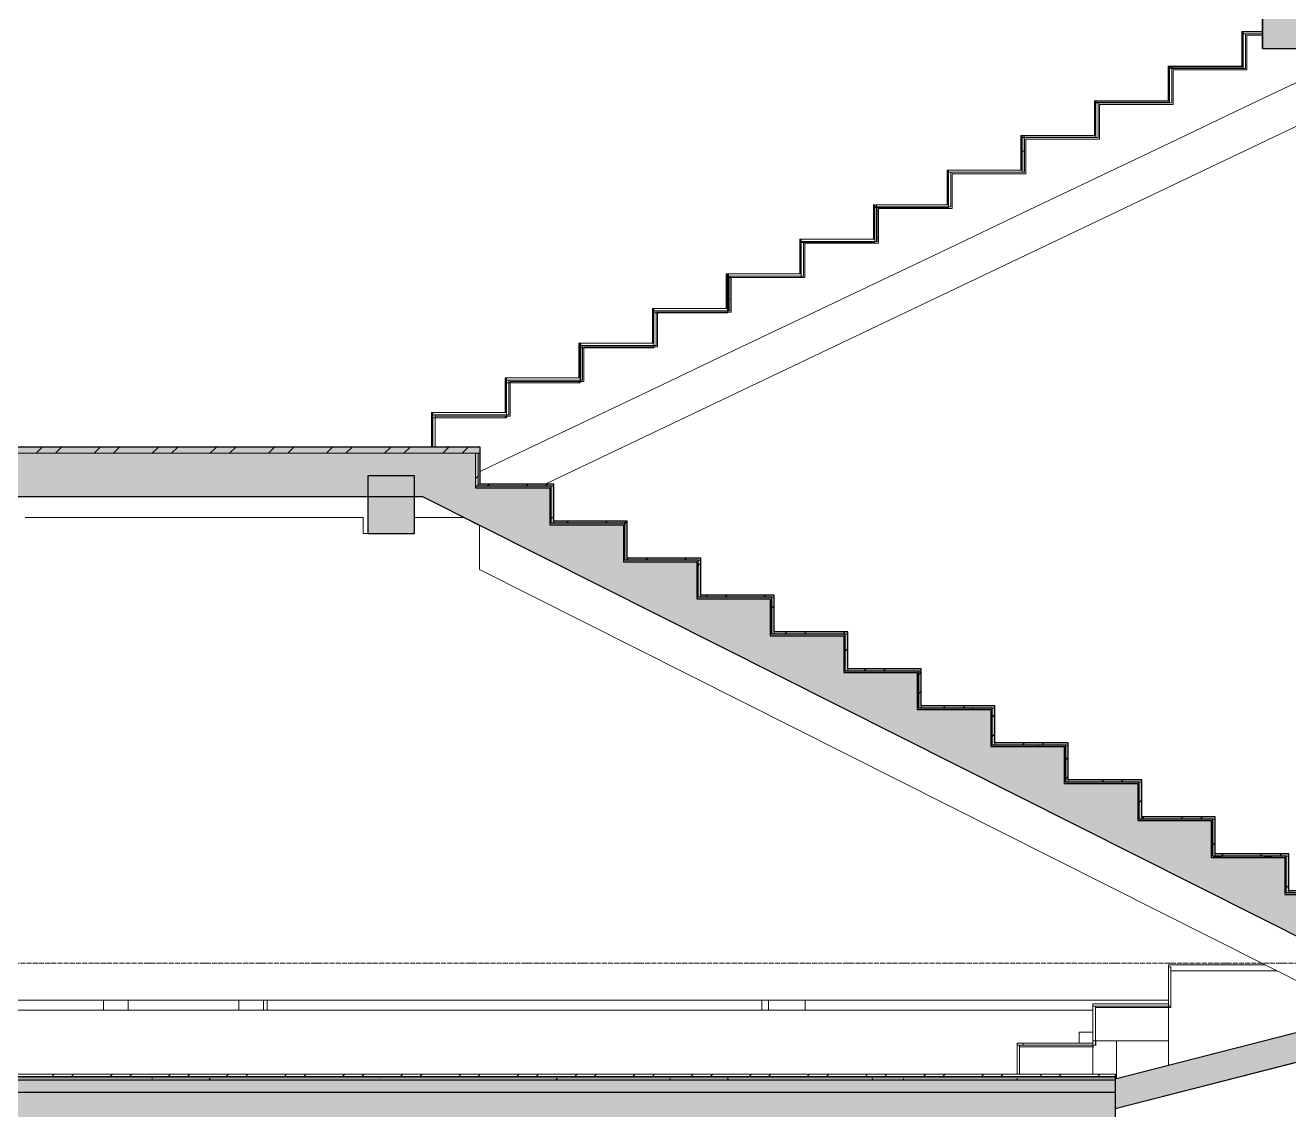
# Model space of a CAD drawing. Header units: millimetres. Extents: x -46915 to 9656, y -6969 to 19630.
# Drawn here: x -20214 to -15087, y -595 to 3806 of the extents above; entities that cross this region are included whole.
import ezdxf

# ---------------------------------------------------------------- set-up
doc = ezdxf.new("R2010")
doc.units = ezdxf.units.MM
doc.linetypes.add('ADSK_Линия сетки', pattern=[25, 20, -2.5, 0, -2.5])
for name, color, linetype, lineweight in [('Каркас', 7, 'Continuous', 9), ('Лестницы', 7, 'Continuous', 9), ('Перекрытие', 7, 'Continuous', 9), ('Перекрытие штриховка', 7, 'Continuous', 9), ('Стены внутренние', 7, 'Continuous', 9), ('Уровни', 7, 'Continuous', 9)]:
    doc.layers.add(name, color=color, linetype=linetype, lineweight=lineweight)
pattern_1 = [(0, (-19354.99, -180), (406.4, 101.6), [33.528, -271.272, 33.528, -271.272, -1625.6]), (0, (-19354.99, -180), (406.4, 101.6), [-609.6, 33.528, -576.072, 33.528, -271.272, -711.2]), (0, (-19354.99, -180), (406.4, 101.6), [-1524, 33.528, -169.672, 33.528, -474.472]), (120, (-19202.59, -129.2), (-291.1882, 301.1527), [33.528, -271.272, 33.528, -271.272, -1625.6]), (120, (-19202.59, -129.2), (-291.1882, 301.1527), [-609.6, 33.528, -576.072, 33.528, -271.272, -711.2]), (120, (-19202.59, -129.2), (-291.1882, 301.1527), [-1524, 33.528, -169.672, 33.528, -474.472]), (240, (-19151.79, 74), (-115.2118, -402.7527), [33.528, -271.272, 33.528, -271.272, -1625.6]), (240, (-19151.79, 74), (-115.2118, -402.7527), [-609.6, 33.528, -576.072, 33.528, -271.272, -711.2]), (240, (-19151.79, 74), (-115.2118, -402.7527), [-1524, 33.528, -169.672, 33.528, -474.472])]
pattern_2 = [(45, (-19354.99, -180), (-117.8655, 117.8655), []), (45, (-19276.41, -180), (-117.8655, 117.8655), [])]
pattern_3 = [(0, (-18560.8, 2094), (0, 600), []), (90, (-18560.8, 2094), (-600, 4e-14), [])]
pattern_4 = [(0, (-18567.9, 2094), (0, 600), []), (90, (-18567.884, 2094), (-1.767, 1e-16), [])]
pattern_5 = [(0, (-18269, 2094), (0, 600), []), (90, (-18268.986, 2094), (-1.767, 1e-16), [])]
pattern_6 = [(0, (-17970.1, 2094), (0, 600), []), (90, (-17970.087, 2094), (-1.767, 1e-16), [])]
pattern_7 = [(0, (-17671.2, 2094), (0, 600), []), (90, (-17671.188, 2094), (-1.767, 1e-16), [])]
pattern_8 = [(0, (-17372.3, 2094), (0, 600), []), (90, (-17372.289, 2094), (-1.767, 1e-16), [])]
pattern_9 = [(0, (-17073.4, 2094), (0, 600), []), (90, (-17073.391, 2094), (-1.767, 1e-16), [])]
pattern_10 = [(0, (-16774.5, 2094), (0, 600), []), (90, (-16774.492, 2094), (-1.767, 1e-16), [])]
pattern_11 = [(0, (-16475.6, 2094), (0, 600), []), (90, (-16475.593, 2094), (-1.767, 1e-16), [])]
pattern_12 = [(0, (-16176.7, 2094), (0, 600), []), (90, (-16176.695, 2094), (-1.767, 1e-16), [])]
pattern_13 = [(0, (-15877.8, 2094), (0, 600), []), (90, (-15877.796, 2094), (-1.767, 1e-16), [])]
pattern_14 = [(0, (-15578.9, 2094), (0, 600), []), (90, (-15578.897, 2094), (-1.767, 1e-16), [])]
pattern_15 = [(0, (-15280, 2094), (0, 600), []), (90, (-15279.999, 2094), (-1.767, 1e-16), [])]

# ---------------------------------------------------------------- blocks, each defined once
blk = doc.blocks.new('Балки подвала1 - Балки подвала-787333-Б')
at = {"layer": 'Каркас', "true_color": 0xc0c0c0}
for points in [[(-13069.6, -599), (-13069.6, -280), (-13488.4, -280), (-13402.9, -599), (-13291, -599)], [(-18672.7, -815), (-18626.7, -643), (-18920.5, -643), (-18874.5, -815)], [(-16056.2, -846), (-15854.5, -846), (-15800.1, -643), (-16110.6, -643)]]:
    blk.add_hatch(color=9, dxfattribs=at).paths.add_polyline_path(points)
at = {"layer": 'Каркас', "lineweight": 30}
for p, q in [((-13069.6, -280), (-13488.4, -280)), ((-13488.4, -280), (-13402.9, -599)), ((-13069.6, -599), (-13069.6, -280)), ((-13402.9, -599), (-13069.6, -599)), ((-18626.7, -643), (-18920.5, -643)), ((-18920.5, -643), (-18874.5, -815)), ((-18672.7, -815), (-18626.7, -643)), ((-15800.1, -643), (-16110.6, -643)), ((-16110.6, -643), (-16056.2, -846)), ((-15854.5, -846), (-15800.1, -643)), ((-18874.5, -815), (-18672.7, -815)), ((-16056.2, -846), (-15854.5, -846))]:
    blk.add_line(p, q, dxfattribs=at)
at = {"layer": 'Каркас'}
for p, q in [((-13426.7, -599), (-13402.9, -599)), ((-18897.7, -815), (-18874.5, -815)), ((-16079.4, -846), (-16056.2, -846))]:
    blk.add_line(p, q, dxfattribs=at)
blk = doc.blocks.new('ADSK_БалкаЖБ_Прямоугольная - 189_7х233мм-820221-Б')
at = {"layer": 'Каркас', "true_color": 0xc0c0c0}
blk.add_hatch(color=9, dxfattribs=at).paths.add_polyline_path([(-18634.7, 1744), (-18634.7, 1977), (-18824.4, 1977), (-18824.4, 1744)])
at = {"layer": 'Каркас', "lineweight": 30}
for p, q in [((-18634.7, 1977), (-18824.4, 1977)), ((-18824.4, 1977), (-18824.4, 1744)), ((-18634.7, 1744), (-18634.7, 1977)), ((-18824.4, 1744), (-18634.7, 1744))]:
    blk.add_line(p, q, dxfattribs=at)
at = {"layer": 'Каркас'}
for q in [(-18842.4, 1808), (-18824.4, 1744)]:
    blk.add_line((-18842.4, 1744), q, dxfattribs=at)

msp = doc.modelspace()

# ---------------------------------------------------------------- hatches: boundary and pattern name
at = {"layer": 'Лестницы', "lineweight": 5}
h = msp.add_hatch(dxfattribs=at)
h.set_pattern_fill('FP_32', color=256, style=0, pattern_type=2)
h.set_pattern_definition(pattern_15)
h.paths.add_polyline_path([(-15272.9, 3771.5), (-15272.9, 3780.5), (-15278.2, 3780.5), (-15278.2, 3771.5)])
h = msp.add_hatch(dxfattribs=at)
h.set_pattern_fill('FP_32', color=256, style=0, pattern_type=2)
h.set_pattern_definition(pattern_15)
h.paths.add_polyline_path([(-15278.2, 3639.9), (-15272.9, 3639.9), (-15272.9, 3771.5), (-15278.2, 3771.5), (-15278.2, 3667.8)])
h = msp.add_hatch(dxfattribs=at)
h.set_pattern_fill('FP_31', color=256, style=0, pattern_type=2)
h.set_pattern_definition(pattern_14)
h.paths.add_polyline_path([(-15576.5, 3630.9), (-15571.8, 3630.9), (-15572.4, 3639.9), (-15577.1, 3639.9), (-15577.1, 3630.9)])
h = msp.add_hatch(dxfattribs=at)
h.set_pattern_fill('FP_20', color=256, style=0, pattern_type=2)
h.set_pattern_definition(pattern_3)
h.paths.add_polyline_path([(-15272.9, 3630.9), (-15272.9, 3639.9), (-15571.8, 3639.9), (-15571.8, 3630.9), (-15557.3, 3630.9)])
h = msp.add_hatch(dxfattribs=at)
h.set_pattern_fill('FP_31', color=256, style=0, pattern_type=2)
h.set_pattern_definition(pattern_14)
h.paths.add_polyline_path([(-15577.1, 3499.4), (-15571.8, 3499.4), (-15572.4, 3630.9), (-15577.1, 3630.9)])
h = msp.add_hatch(dxfattribs=at)
h.set_pattern_fill('FP_30', color=256, style=0, pattern_type=2)
h.set_pattern_definition(pattern_13)
h.paths.add_polyline_path([(-15875.4, 3490.4), (-15870.7, 3490.4), (-15871.3, 3499.4), (-15876, 3499.4), (-15876, 3490.4)])
h = msp.add_hatch(dxfattribs=at)
h.set_pattern_fill('FP_30', color=256, style=0, pattern_type=2)
h.set_pattern_definition(pattern_13)
h.paths.add_polyline_path([(-15876, 3358.8), (-15870.7, 3358.8), (-15871.3, 3490.4), (-15876, 3490.4)])
h = msp.add_hatch(dxfattribs=at)
h.set_pattern_fill('FP_29', color=256, style=0, pattern_type=2)
h.set_pattern_definition(pattern_12)
h.paths.add_polyline_path([(-16169.6, 3349.8), (-16169.6, 3358.8), (-16174.9, 3358.8), (-16174.9, 3349.8)])
h = msp.add_hatch(dxfattribs=at)
h.set_pattern_fill('FP_29', color=256, style=0, pattern_type=2)
h.set_pattern_definition(pattern_12)
h.paths.add_polyline_path([(-16170.2, 3218.3), (-16169.6, 3218.3), (-16169.6, 3349.8), (-16174.9, 3349.8), (-16174.3, 3218.3)])
h = msp.add_hatch(dxfattribs=at)
h.set_pattern_fill('FP_20', color=256, style=0, pattern_type=2)
h.set_pattern_definition(pattern_3)
h.paths.add_polyline_path([(-15870.7, 3349.8), (-15870.7, 3358.8), (-16169.6, 3358.8), (-16169.6, 3349.8), (-15935, 3349.8)])
h = msp.add_hatch(dxfattribs=at)
h.set_pattern_fill('FP_20', color=256, style=0, pattern_type=2)
h.set_pattern_definition(pattern_3)
h.paths.add_polyline_path([(-16159.6, 3209.3), (-16159.6, 3349.8), (-16169.6, 3349.8), (-16169.6, 3209.3)])
h = msp.add_hatch(dxfattribs=at)
h.set_pattern_fill('FP_28', color=256, style=0, pattern_type=2)
h.set_pattern_definition(pattern_11)
h.paths.add_polyline_path([(-16473.2, 3209.3), (-16468.5, 3209.3), (-16469.1, 3218.3), (-16473.8, 3218.3), (-16473.8, 3209.3)])
h = msp.add_hatch(dxfattribs=at)
h.set_pattern_fill('FP_28', color=256, style=0, pattern_type=2)
h.set_pattern_definition(pattern_11)
h.paths.add_polyline_path([(-16473.8, 3077.8), (-16468.5, 3077.8), (-16469.1, 3209.3), (-16473.8, 3209.3)])
h = msp.add_hatch(dxfattribs=at)
h.set_pattern_fill('FP_27', color=256, style=0, pattern_type=2)
h.set_pattern_definition(pattern_10)
h.paths.add_polyline_path([(-16772.1, 3068.8), (-16767.4, 3068.8), (-16768, 3077.8), (-16772.7, 3077.8), (-16772.7, 3068.8)])
h = msp.add_hatch(dxfattribs=at)
h.set_pattern_fill('FP_20', color=256, style=0, pattern_type=2)
h.set_pattern_definition(pattern_3)
h.paths.add_polyline_path([(-16468.5, 3068.8), (-16468.5, 3077.8), (-16767.4, 3077.8), (-16767.4, 3068.8)])
h = msp.add_hatch(dxfattribs=at)
h.set_pattern_fill('FP_27', color=256, style=0, pattern_type=2)
h.set_pattern_definition(pattern_10)
h.paths.add_polyline_path([(-16772.1, 2937.2), (-16767.4, 2937.2), (-16768, 3068.8), (-16772.7, 3068.8), (-16772.7, 2937.2)])
h = msp.add_hatch(dxfattribs=at)
h.set_pattern_fill('FP_20', color=256, style=0, pattern_type=2)
h.set_pattern_definition(pattern_3)
h.paths.add_polyline_path([(-16757.4, 2928.2), (-16757.4, 3068.8), (-16767.4, 3068.8), (-16767.4, 2928.2)])
h = msp.add_hatch(dxfattribs=at)
h.set_pattern_fill('FP_26', color=256, style=0, pattern_type=2)
h.set_pattern_definition(pattern_9)
h.paths.add_polyline_path([(-17068.1, 2928.2), (-17066.3, 2928.2), (-17066.9, 2937.2), (-17071.6, 2937.2), (-17071, 2928.2)])
h = msp.add_hatch(dxfattribs=at)
h.set_pattern_fill('FP_26', color=256, style=0, pattern_type=2)
h.set_pattern_definition(pattern_9)
h.paths.add_polyline_path([(-17066.9, 2796.7), (-17066.3, 2796.7), (-17066.9, 2928.2), (-17071.6, 2928.2), (-17071, 2796.7), (-17068.1, 2796.7)])
h = msp.add_hatch(dxfattribs=at)
h.set_pattern_fill('FP_25', color=256, style=0, pattern_type=2)
h.set_pattern_definition(pattern_8)
h.paths.add_polyline_path([(-17369.9, 2787.7), (-17365.2, 2787.7), (-17365.8, 2796.7), (-17370.5, 2796.7), (-17370.5, 2787.7)])
h = msp.add_hatch(dxfattribs=at)
h.set_pattern_fill('FP_25', color=256, style=0, pattern_type=2)
h.set_pattern_definition(pattern_8)
h.paths.add_polyline_path([(-17370.5, 2656.2), (-17365.2, 2656.2), (-17365.8, 2787.7), (-17370.5, 2787.7)])
h = msp.add_hatch(dxfattribs=at)
h.set_pattern_fill('FP_20', color=256, style=0, pattern_type=2)
h.set_pattern_definition(pattern_3)
h.paths.add_polyline_path([(-17066.3, 2787.7), (-17066.3, 2796.7), (-17365.2, 2796.7), (-17365.2, 2787.7), (-17068.1, 2787.7)])
h = msp.add_hatch(dxfattribs=at)
h.set_pattern_fill('FP_20', color=256, style=0, pattern_type=2)
h.set_pattern_definition(pattern_3)
h.paths.add_polyline_path([(-17355.2, 2647.2), (-17355.2, 2787.7), (-17365.2, 2787.7), (-17365.2, 2647.2)])
h = msp.add_hatch(dxfattribs=at)
h.set_pattern_fill('FP_24', color=256, style=0, pattern_type=2)
h.set_pattern_definition(pattern_7)
h.paths.add_polyline_path([(-17668.8, 2647.2), (-17664.1, 2647.2), (-17664.7, 2656.2), (-17669.4, 2656.2), (-17669.4, 2647.2)])
h = msp.add_hatch(dxfattribs=at)
h.set_pattern_fill('FP_24', color=256, style=0, pattern_type=2)
h.set_pattern_definition(pattern_7)
h.paths.add_polyline_path([(-17668.8, 2515.6), (-17664.1, 2515.6), (-17664.7, 2647.2), (-17669.4, 2647.2), (-17669.4, 2515.6)])
h = msp.add_hatch(dxfattribs=at)
h.set_pattern_fill('FP_23', color=256, style=0, pattern_type=2)
h.set_pattern_definition(pattern_6)
h.paths.add_polyline_path([(-17967.7, 2506.6), (-17963, 2506.6), (-17963.6, 2515.6), (-17968.3, 2515.6), (-17968.3, 2506.6)])
h = msp.add_hatch(dxfattribs=at)
h.set_pattern_fill('FP_20', color=256, style=0, pattern_type=2)
h.set_pattern_definition(pattern_3)
h.paths.add_polyline_path([(-17664.1, 2506.6), (-17664.1, 2515.6), (-17963, 2515.6), (-17963, 2506.6), (-17823.5, 2506.6)])
h = msp.add_hatch(dxfattribs=at)
h.set_pattern_fill('FP_23', color=256, style=0, pattern_type=2)
h.set_pattern_definition(pattern_6)
h.paths.add_polyline_path([(-17968.3, 2375.1), (-17963, 2375.1), (-17963.6, 2506.6), (-17968.3, 2506.6)])
h = msp.add_hatch(dxfattribs=at)
h.set_pattern_fill('FP_20', color=256, style=0, pattern_type=2)
h.set_pattern_definition(pattern_3)
h.paths.add_polyline_path([(-17953, 2366.1), (-17953, 2506.6), (-17963, 2506.6), (-17963, 2366.1)])
h = msp.add_hatch(dxfattribs=at)
h.set_pattern_fill('FP_22', color=256, style=0, pattern_type=2)
h.set_pattern_definition(pattern_5)
h.paths.add_polyline_path([(-18266.6, 2366.1), (-18261.9, 2366.1), (-18262.5, 2375.1), (-18267.2, 2375.1), (-18267.2, 2366.1)])
h = msp.add_hatch(dxfattribs=at)
h.set_pattern_fill('FP_22', color=256, style=0, pattern_type=2)
h.set_pattern_definition(pattern_5)
h.paths.add_polyline_path([(-18267.2, 2234.5), (-18261.9, 2234.5), (-18262.5, 2366.1), (-18267.2, 2366.1)])
h = msp.add_hatch(dxfattribs=at)
h.set_pattern_fill('FP_21', color=256, style=0, pattern_type=2)
h.set_pattern_definition(pattern_4)
h.paths.add_polyline_path([(-18560.8, 2225.5), (-18560.8, 2234.5), (-18566.1, 2234.5), (-18566.1, 2225.5)])
h = msp.add_hatch(dxfattribs=at)
h.set_pattern_fill('FP_21', color=256, style=0, pattern_type=2)
h.set_pattern_definition(pattern_4)
h.paths.add_polyline_path([(-18560.8, 2094), (-18560.8, 2225.5), (-18566.1, 2225.5), (-18566.1, 2094), (-18564.5, 2094)])
h = msp.add_hatch(dxfattribs=at)
h.set_pattern_fill('FP_20', color=256, style=0, pattern_type=2)
h.set_pattern_definition(pattern_3)
h.paths.add_polyline_path([(-18550.8, 2094), (-18550.8, 2225.5), (-18560.8, 2225.5), (-18560.8, 2094)])
at = {"layer": 'Лестницы', "true_color": 0xc0c0c0}
for points in [[(-18367.7, 1776.1), (-18367.7, 2094), (-20424.1, 2094), (-20424.1, 1894), (-18602.1, 1894), (-18390.1, 1787.4)], [(-14491, -169), (-14491, 144), (-14789.2, 144), (-14789.2, 294), (-15087.4, 294), (-15087.4, 444), (-15385.6, 444), (-15385.6, 594), (-15683.8, 594), (-15683.8, 744), (-15982, 744), (-15982, 894), (-16280.3, 894), (-16280.3, 1044), (-16578.5, 1044), (-16578.5, 1194), (-16876.7, 1194), (-16876.7, 1344), (-17174.9, 1344), (-17174.9, 1494), (-17473.1, 1494), (-17473.1, 1644), (-17771.3, 1644), (-17771.3, 1794), (-18069.5, 1794), (-18069.5, 1944), (-18367.7, 1944), (-18367.7, 1776.1), (-14500.8, -169)]]:
    msp.add_hatch(color=9, dxfattribs=at).paths.add_polyline_path(points)
at = {"layer": 'Лестницы', "lineweight": 5}
h = msp.add_hatch(dxfattribs=at)
h.set_pattern_fill('FP_4', color=256, style=0, pattern_type=2)
h.set_pattern_definition(pattern_2)
h.paths.add_polyline_path([(-18579, 2069), (-18367.7, 2069), (-18367.7, 2094), (-20424.1, 2094), (-20424.1, 2069), (-20089.8, 2069)])
h = msp.add_hatch(dxfattribs=at)
h.set_pattern_fill('FP_4', color=256, style=0, pattern_type=2)
h.set_pattern_definition(pattern_2)
h.paths.add_polyline_path([(-18386.7, 1935), (-18376.7, 1935), (-18376.7, 2069), (-18386.7, 2069), (-18386.7, 1961.6)])
h = msp.add_hatch(dxfattribs=at)
h.set_pattern_fill('FP_9', color=256, style=0, pattern_type=2)
h.set_pattern_definition(pattern_1)
h.paths.add_polyline_path([(-14805.2, 129), (-14501, 129), (-14501, 135), (-14799.2, 135), (-14799.2, 285), (-15097.4, 285), (-15097.4, 435), (-15395.6, 435), (-15395.6, 585), (-15693.8, 585), (-15693.8, 735), (-15992, 735), (-15992, 885), (-16290.3, 885), (-16290.3, 1035), (-16588.5, 1035), (-16588.5, 1185), (-16886.7, 1185), (-16886.7, 1335), (-17184.9, 1335), (-17184.9, 1485), (-17483.1, 1485), (-17483.1, 1635), (-17781.3, 1635), (-17781.3, 1785), (-18079.5, 1785), (-18079.5, 1935), (-18386.7, 1935), (-18386.7, 1929), (-18085.5, 1929), (-18085.5, 1779), (-17787.3, 1779), (-17787.3, 1629), (-17489.1, 1629), (-17489.1, 1479), (-17190.9, 1479), (-17190.9, 1329), (-16892.7, 1329), (-16892.7, 1179), (-16594.5, 1179), (-16594.5, 1029), (-16296.3, 1029), (-16296.3, 879), (-15998, 879), (-15998, 729), (-15699.8, 729), (-15699.8, 579), (-15401.6, 577.8), (-15401.6, 429), (-15103.4, 429), (-15103.4, 279), (-14805.2, 279), (-14805.2, 182.5)])
h = msp.add_hatch(dxfattribs=at)
h.set_pattern_fill('FP_4', color=256, style=0, pattern_type=2)
h.set_pattern_definition(pattern_2)
h.paths.add_polyline_path([(-18376.7, 1935), (-18069.5, 1935), (-18069.5, 1944), (-18376.7, 1944)])
h = msp.add_hatch(dxfattribs=at)
h.set_pattern_fill('FP_4', color=256, style=0, pattern_type=2)
h.set_pattern_definition(pattern_2)
h.paths.add_polyline_path([(-18079.5, 1785), (-18069.5, 1785), (-18069.5, 1935), (-18079.5, 1935)])
h = msp.add_hatch(dxfattribs=at)
h.set_pattern_fill('FP_4', color=256, style=0, pattern_type=2)
h.set_pattern_definition(pattern_2)
h.paths.add_polyline_path([(-17823.5, 1785), (-17771.3, 1785), (-17771.3, 1794), (-18069.5, 1794), (-18069.5, 1785)])
h = msp.add_hatch(dxfattribs=at)
h.set_pattern_fill('FP_4', color=256, style=0, pattern_type=2)
h.set_pattern_definition(pattern_2)
h.paths.add_polyline_path([(-17781.3, 1635), (-17771.3, 1635), (-17771.3, 1785), (-17781.3, 1785), (-17781.3, 1763.9)])
h = msp.add_hatch(dxfattribs=at)
h.set_pattern_fill('FP_4', color=256, style=0, pattern_type=2)
h.set_pattern_definition(pattern_2)
h.paths.add_polyline_path([(-17771.3, 1635), (-17473.1, 1635), (-17473.1, 1644), (-17771.3, 1644)])
h = msp.add_hatch(dxfattribs=at)
h.set_pattern_fill('FP_4', color=256, style=0, pattern_type=2)
h.set_pattern_definition(pattern_2)
h.paths.add_polyline_path([(-17483.1, 1485), (-17473.1, 1485), (-17473.1, 1635), (-17483.1, 1635)])
h = msp.add_hatch(dxfattribs=at)
h.set_pattern_fill('FP_4', color=256, style=0, pattern_type=2)
h.set_pattern_definition(pattern_2)
h.paths.add_polyline_path([(-17473.1, 1485), (-17174.9, 1485), (-17174.9, 1494), (-17473.1, 1494)])
h = msp.add_hatch(dxfattribs=at)
h.set_pattern_fill('FP_4', color=256, style=0, pattern_type=2)
h.set_pattern_definition(pattern_2)
h.paths.add_polyline_path([(-17184.9, 1335), (-17174.9, 1335), (-17174.9, 1485), (-17184.9, 1485), (-17184.9, 1368.6)])
h = msp.add_hatch(dxfattribs=at)
h.set_pattern_fill('FP_4', color=256, style=0, pattern_type=2)
h.set_pattern_definition(pattern_2)
h.paths.add_polyline_path([(-17068.1, 1335), (-16876.7, 1335), (-16876.7, 1344), (-17174.9, 1344), (-17174.9, 1335)])
h = msp.add_hatch(dxfattribs=at)
h.set_pattern_fill('FP_4', color=256, style=0, pattern_type=2)
h.set_pattern_definition(pattern_2)
h.paths.add_polyline_path([(-16886.7, 1185), (-16876.7, 1185), (-16876.7, 1335), (-16886.7, 1335)])
h = msp.add_hatch(dxfattribs=at)
h.set_pattern_fill('FP_4', color=256, style=0, pattern_type=2)
h.set_pattern_definition(pattern_2)
h.paths.add_polyline_path([(-16690.4, 1185), (-16578.5, 1185), (-16578.5, 1194), (-16876.7, 1194), (-16876.7, 1185)])
h = msp.add_hatch(dxfattribs=at)
h.set_pattern_fill('FP_4', color=256, style=0, pattern_type=2)
h.set_pattern_definition(pattern_2)
h.paths.add_polyline_path([(-16588.5, 1035), (-16578.5, 1035), (-16578.5, 1185), (-16588.5, 1185)])
h = msp.add_hatch(dxfattribs=at)
h.set_pattern_fill('FP_4', color=256, style=0, pattern_type=2)
h.set_pattern_definition(pattern_2)
h.paths.add_polyline_path([(-16578.5, 1035), (-16280.3, 1035), (-16280.3, 1044), (-16578.5, 1044)])
h = msp.add_hatch(dxfattribs=at)
h.set_pattern_fill('FP_4', color=256, style=0, pattern_type=2)
h.set_pattern_definition(pattern_2)
h.paths.add_polyline_path([(-16290.3, 885), (-16280.3, 885), (-16280.3, 1035), (-16290.3, 1035), (-16290.3, 973.2)])
h = msp.add_hatch(dxfattribs=at)
h.set_pattern_fill('FP_4', color=256, style=0, pattern_type=2)
h.set_pattern_definition(pattern_2)
h.paths.add_polyline_path([(-16280.3, 885), (-15982, 885), (-15982, 894), (-16280.3, 894)])
h = msp.add_hatch(dxfattribs=at)
h.set_pattern_fill('FP_4', color=256, style=0, pattern_type=2)
h.set_pattern_definition(pattern_2)
h.paths.add_polyline_path([(-15992, 735), (-15982, 735), (-15982, 885), (-15992, 885), (-15992, 775.5)])
h = msp.add_hatch(dxfattribs=at)
h.set_pattern_fill('FP_4', color=256, style=0, pattern_type=2)
h.set_pattern_definition(pattern_2)
h.paths.add_polyline_path([(-15982, 735), (-15683.8, 735), (-15683.8, 744), (-15982, 744)])
h = msp.add_hatch(dxfattribs=at)
h.set_pattern_fill('FP_4', color=256, style=0, pattern_type=2)
h.set_pattern_definition(pattern_2)
h.paths.add_polyline_path([(-15693.8, 585), (-15683.8, 585), (-15683.8, 735), (-15693.8, 735)])
h = msp.add_hatch(dxfattribs=at)
h.set_pattern_fill('FP_4', color=256, style=0, pattern_type=2)
h.set_pattern_definition(pattern_2)
h.paths.add_polyline_path([(-15683.8, 585), (-15385.6, 585), (-15385.6, 594), (-15683.8, 594)])
h = msp.add_hatch(dxfattribs=at)
h.set_pattern_fill('FP_4', color=256, style=0, pattern_type=2)
h.set_pattern_definition(pattern_2)
h.paths.add_polyline_path([(-15395.6, 435), (-15385.6, 435), (-15385.6, 585), (-15395.6, 585), (-15395.6, 577.8)])
h = msp.add_hatch(dxfattribs=at)
h.set_pattern_fill('FP_4', color=256, style=0, pattern_type=2)
h.set_pattern_definition(pattern_2)
h.paths.add_polyline_path([(-15087.4, 435), (-15087.4, 444), (-15385.6, 444), (-15385.6, 435)])
h = msp.add_hatch(dxfattribs=at)
h.set_pattern_fill('FP_4', color=256, style=0, pattern_type=2)
h.set_pattern_definition(pattern_2)
h.paths.add_polyline_path([(-15097.4, 285), (-15087.4, 285), (-15087.4, 435), (-15097.4, 435)])
h = msp.add_hatch(dxfattribs=at)
h.set_pattern_fill('FP_19', color=256, style=0, pattern_type=2)
h.set_pattern_definition([(0, (-15563.74, 0), (0, 600), []), (90, (-15563.74, 0), (-0.94843, 6e-17), [])])
h.paths.add_polyline_path([(-15565.8, -174), (-15565.6, -174), (-15565.8, -169)])
h = msp.add_hatch(dxfattribs=at)
h.set_pattern_fill('FP_17', color=256, style=0, pattern_type=2)
h.set_pattern_definition([(0, (-15564.84, 0), (0, 600), []), (90, (-15564.84, 0), (-600, 4e-14), [])])
h.paths.add_polyline_path([(-15881.9, -333), (-15881.9, -324), (-16189.6, -324), (-16189.6, -333), (-15935, -333)])
h = msp.add_hatch(dxfattribs=at)
h.set_pattern_fill('FP_18', color=256, style=0, pattern_type=2)
h.set_pattern_definition([(0, (-15869.83, 0), (0, 600), []), (90, (-15869.834, 0), (-0.94843, 6e-17), [])])
h.paths.add_polyline_path([(-15871.9, -333), (-15868.9, -333), (-15868.9, -315), (-15871.9, -315)])
at = {"layer": 'Перекрытие', "true_color": 0xc0c0c0}
for points in [[(-15193.6, 3711), (-12848.5, 3711), (-12848.5, 3831), (-15193.6, 3831), (-15193.6, 3740.7)], [(-15791.8, -590), (-14622, -290), (-13598.4, -280), (-12887.9, -280), (-12887.9, -160), (-13668.7, -160.7), (-14622, -170), (-15791.8, -470)], [(-15791.8, -523), (-15791.8, -475), (-20934.1, -475), (-20934.1, -523), (-15935, -523)], [(-18579, -643), (-15791.8, -643), (-15791.8, -523), (-20454.1, -523), (-20454.1, -643), (-20089.8, -643)]]:
    msp.add_hatch(color=9, dxfattribs=at).paths.add_polyline_path(points)
at = {"layer": 'Перекрытие', "lineweight": 5}
h = msp.add_hatch(dxfattribs=at)
h.set_pattern_fill('FP_4', color=256, style=0, pattern_type=2)
h.set_pattern_definition(pattern_2)
h.paths.add_polyline_path([(-15791.8, -459), (-15791.8, -450), (-20934.1, -450), (-20934.1, -459), (-15935, -459)])
h = msp.add_hatch(dxfattribs=at)
h.set_pattern_fill('FP_9', color=256, style=0, pattern_type=2)
h.set_pattern_definition(pattern_1)
h.paths.add_polyline_path([(-15935, -475), (-15791.8, -475), (-15791.8, -465), (-20934.1, -465), (-20934.1, -475), (-16312.7, -475)])
at = {"layer": 'Перекрытие штриховка', "lineweight": 5}
h = msp.add_hatch(dxfattribs=at)
h.set_pattern_fill('FP_13', color=256, style=0, pattern_type=2)
h.set_pattern_definition([(90.176, (0.1, -42), (-599.997, -1.843), []), (180.176, (0.1288, -41.979), (0.0033298, -1.083994886), [])])
h.paths.add_polyline_path([(-15557.3, -6), (-15184.7, -6), (-15187, -4.8), (-15572.7, -6)])
h.paths.add_polyline_path([(-14491, -6), (-13668.7, -0.2), (-14491, -3.5)])

# ---------------------------------------------------------------- linework, layer by layer
at = {"layer": 'Лестницы'}
for p, q in [((-15278.2, 3780.5), (-15272.9, 3780.5)), ((-15278.2, 3771.5), (-15278.2, 3780.5)), ((-15278.2, 3778.6), (-15272.9, 3778.6)), ((-15278.2, 3639.9), (-15278.2, 3778.6)), ((-15278.2, 3639.9), (-15278.2, 3771.5)), ((-15272.9, 3771.5), (-15278.2, 3771.5)), ((-15272.9, 3771.5), (-15278.2, 3771.5)), ((-15272.9, 3780.5), (-15195.8, 3780.5)), ((-15272.9, 3771.5), (-15272.9, 3780.5)), ((-15272.9, 3778.6), (-15195.8, 3778.6)), ((-15272.9, 3636.2), (-15272.9, 3778.6)), ((-15272.9, 3771.5), (-15272.9, 3630.9)), ((-15262.9, 3771.5), (-15272.9, 3771.5)), ((-15195.8, 3771.5), (-15272.9, 3771.5)), ((-15262.9, 3771.5), (-15195.8, 3771.5)), ((-15262.9, 3630.9), (-15262.9, 3771.5)), ((-15262.9, 3630.9), (-15262.9, 3771.5)), ((-15256.9, 3624.9), (-15256.9, 3765.5)), ((-15256.9, 3765.5), (-15195.8, 3765.5)), ((-15577.1, 3639.9), (-15571.8, 3639.9)), ((-15577.1, 3630.9), (-15577.1, 3639.9)), ((-15571.8, 3639.9), (-15272.9, 3639.9)), ((-15571.8, 3630.9), (-15571.8, 3639.9)), ((-15272.9, 3630.9), (-15272.9, 3639.9)), ((-15577.1, 3636.2), (-15571.8, 3636.2)), ((-15577.1, 3499.4), (-15577.1, 3636.2)), ((-15577.1, 3499.4), (-15577.1, 3630.9)), ((-15571.8, 3630.9), (-15577.1, 3630.9)), ((-15571.8, 3630.9), (-15577.1, 3630.9)), ((-15571.8, 3636.2), (-15272.9, 3636.2)), ((-15571.8, 3493.8), (-15571.8, 3636.2)), ((-15571.8, 3630.9), (-15571.8, 3490.4)), ((-15561.8, 3630.9), (-15571.8, 3630.9)), ((-15272.9, 3630.9), (-15571.8, 3630.9)), ((-15561.8, 3630.9), (-15262.9, 3630.9)), ((-15561.8, 3490.4), (-15561.8, 3630.9)), ((-15561.8, 3490.4), (-15561.8, 3630.9)), ((-15555.8, 3484.4), (-15555.8, 3624.9)), ((-15555.8, 3624.9), (-15262.9, 3624.9)), ((-15272.9, 3630.9), (-15262.9, 3630.9)), ((-15272.9, 3470.1), (-14974, 3612.5)), ((-15262.9, 3624.9), (-15256.9, 3624.9)), ((-15876, 3499.4), (-15870.7, 3499.4)), ((-15876, 3490.4), (-15876, 3499.4)), ((-15876, 3493.8), (-15870.7, 3493.8)), ((-15876, 3358.8), (-15876, 3493.8)), ((-15876, 3358.8), (-15876, 3490.4)), ((-15870.7, 3490.4), (-15876, 3490.4)), ((-15870.7, 3490.4), (-15876, 3490.4)), ((-15870.7, 3499.4), (-15571.8, 3499.4)), ((-15870.7, 3490.4), (-15870.7, 3499.4)), ((-15870.7, 3493.8), (-15571.8, 3493.8)), ((-15870.7, 3351.5), (-15870.7, 3493.8)), ((-15870.7, 3490.4), (-15870.7, 3349.8)), ((-15860.7, 3490.4), (-15870.7, 3490.4)), ((-15571.8, 3490.4), (-15870.7, 3490.4)), ((-15860.7, 3490.4), (-15561.8, 3490.4)), ((-15860.7, 3349.8), (-15860.7, 3490.4)), ((-15860.7, 3349.8), (-15860.7, 3490.4)), ((-15571.8, 3490.4), (-15571.8, 3499.4)), ((-15571.8, 3490.4), (-15561.8, 3490.4)), ((-14974.6, 3435.2), (-18105.1, 1944)), ((-15854.7, 3343.8), (-15854.7, 3484.4)), ((-15854.7, 3484.4), (-15561.8, 3484.4)), ((-15571.8, 3327.7), (-15272.9, 3470.1)), ((-15561.8, 3484.4), (-15555.8, 3484.4)), ((-16174.9, 3358.8), (-16169.6, 3358.8)), ((-16174.9, 3349.8), (-16174.9, 3358.8)), ((-16174.9, 3351.5), (-16169.6, 3351.5)), ((-16174.9, 3218.3), (-16174.9, 3351.5)), ((-16174.9, 3218.3), (-16174.9, 3349.8)), ((-16169.6, 3349.8), (-16174.9, 3349.8)), ((-16169.6, 3349.8), (-16174.9, 3349.8)), ((-16169.6, 3358.8), (-15870.7, 3358.8)), ((-16169.6, 3349.8), (-16169.6, 3358.8)), ((-16169.6, 3351.5), (-15870.7, 3351.5)), ((-16169.6, 3209.1), (-16169.6, 3351.5)), ((-16169.6, 3349.8), (-16169.6, 3209.3)), ((-16159.6, 3349.8), (-16169.6, 3349.8)), ((-15870.7, 3349.8), (-16169.6, 3349.8)), ((-16159.6, 3349.8), (-15860.7, 3349.8)), ((-16159.6, 3209.3), (-16159.6, 3349.8)), ((-16159.6, 3209.3), (-16159.6, 3349.8)), ((-16153.6, 3203.3), (-16153.6, 3343.8)), ((-16153.6, 3343.8), (-15860.7, 3343.8)), ((-15870.7, 3349.8), (-15870.7, 3358.8)), ((-15870.7, 3349.8), (-15860.7, 3349.8)), ((-15860.7, 3343.8), (-15854.7, 3343.8)), ((-15870.7, 3185.3), (-15571.8, 3327.7)), ((-16473.8, 3218.3), (-16468.5, 3218.3)), ((-16473.8, 3209.3), (-16473.8, 3218.3)), ((-16473.8, 3077.8), (-16473.8, 3209.3)), ((-16468.5, 3209.3), (-16473.8, 3209.3)), ((-16468.5, 3209.3), (-16473.8, 3209.3)), ((-16473.8, 3209.1), (-16468.5, 3209.1)), ((-16473.8, 3077.8), (-16473.8, 3209.1)), ((-16468.5, 3218.3), (-16169.6, 3218.3)), ((-16468.5, 3209.3), (-16468.5, 3218.3)), ((-16468.5, 3209.3), (-16468.5, 3068.8)), ((-16458.5, 3209.3), (-16468.5, 3209.3)), ((-16169.6, 3209.3), (-16468.5, 3209.3)), ((-16468.5, 3209.1), (-16169.6, 3209.1)), ((-16468.5, 3066.7), (-16468.5, 3209.1)), ((-16458.5, 3209.3), (-16159.6, 3209.3)), ((-16458.5, 3068.8), (-16458.5, 3209.3)), ((-16458.5, 3068.8), (-16458.5, 3209.3)), ((-16452.5, 3062.8), (-16452.5, 3203.3)), ((-16452.5, 3203.3), (-16159.6, 3203.3)), ((-16169.6, 3209.3), (-16169.6, 3218.3)), ((-16169.6, 3209.3), (-16159.6, 3209.3)), ((-16169.6, 3042.9), (-15870.7, 3185.3)), ((-16159.6, 3203.3), (-16153.6, 3203.3)), ((-16772.7, 3077.8), (-16767.4, 3077.8)), ((-16772.7, 3068.8), (-16772.7, 3077.8)), ((-16767.4, 3077.8), (-16468.5, 3077.8)), ((-16767.4, 3068.8), (-16767.4, 3077.8)), ((-16468.5, 3068.8), (-16468.5, 3077.8)), ((-16772.7, 2937.2), (-16772.7, 3068.8)), ((-16767.4, 3068.8), (-16772.7, 3068.8)), ((-16767.4, 3068.8), (-16772.7, 3068.8)), ((-16772.7, 3066.7), (-16767.4, 3066.7)), ((-16772.7, 2937.2), (-16772.7, 3066.7)), ((-16767.4, 3068.8), (-16767.4, 2928.2)), ((-16757.4, 3068.8), (-16767.4, 3068.8)), ((-16468.5, 3068.8), (-16767.4, 3068.8)), ((-16767.4, 3066.7), (-16468.5, 3066.7)), ((-16767.4, 2924.3), (-16767.4, 3066.7)), ((-16757.4, 3068.8), (-16458.5, 3068.8)), ((-16757.4, 2928.2), (-16757.4, 3068.8)), ((-16757.4, 2928.2), (-16757.4, 3068.8)), ((-16751.4, 2922.2), (-16751.4, 3062.8)), ((-16751.4, 3062.8), (-16458.5, 3062.8)), ((-16468.5, 3068.8), (-16458.5, 3068.8)), ((-16468.5, 2900.5), (-16169.6, 3042.9)), ((-16458.5, 3062.8), (-16452.5, 3062.8)), ((-17071.6, 2937.2), (-17066.3, 2937.2)), ((-17071.6, 2928.2), (-17071.6, 2937.2)), ((-17071.6, 2796.7), (-17071.6, 2928.2)), ((-17066.3, 2928.2), (-17071.6, 2928.2)), ((-17066.3, 2928.2), (-17071.6, 2928.2)), ((-17071.6, 2924.3), (-17066.3, 2924.3)), ((-17071.6, 2796.7), (-17071.6, 2924.3)), ((-17066.3, 2937.2), (-16767.4, 2937.2)), ((-17066.3, 2928.2), (-17066.3, 2937.2)), ((-17066.3, 2928.2), (-17066.3, 2787.7)), ((-17056.3, 2928.2), (-17066.3, 2928.2)), ((-16767.4, 2928.2), (-17066.3, 2928.2)), ((-17066.3, 2924.3), (-16767.4, 2924.3)), ((-17066.3, 2781.9), (-17066.3, 2924.3)), ((-17056.3, 2928.2), (-16757.4, 2928.2)), ((-17056.3, 2787.7), (-17056.3, 2928.2)), ((-17056.3, 2787.7), (-17056.3, 2928.2)), ((-17050.3, 2781.7), (-17050.3, 2922.2)), ((-17050.3, 2922.2), (-16757.4, 2922.2)), ((-16767.4, 2928.2), (-16767.4, 2937.2)), ((-16767.4, 2928.2), (-16757.4, 2928.2)), ((-16757.4, 2922.2), (-16751.4, 2922.2)), ((-16767.4, 2758.2), (-16468.5, 2900.5)), ((-17370.5, 2796.7), (-17365.2, 2796.7)), ((-17370.5, 2787.7), (-17370.5, 2796.7)), ((-17370.5, 2656.2), (-17370.5, 2787.7)), ((-17365.2, 2787.7), (-17370.5, 2787.7)), ((-17365.2, 2787.7), (-17370.5, 2787.7)), ((-17370.5, 2781.9), (-17365.2, 2781.9)), ((-17370.5, 2656.2), (-17370.5, 2781.9)), ((-17365.2, 2796.7), (-17066.3, 2796.7)), ((-17365.2, 2787.7), (-17365.2, 2796.7)), ((-17365.2, 2787.7), (-17365.2, 2647.2)), ((-17355.2, 2787.7), (-17365.2, 2787.7)), ((-17066.3, 2787.7), (-17365.2, 2787.7)), ((-17365.2, 2781.9), (-17066.3, 2781.9)), ((-17365.2, 2639.5), (-17365.2, 2781.9)), ((-17355.2, 2787.7), (-17056.3, 2787.7)), ((-17355.2, 2647.2), (-17355.2, 2787.7)), ((-17355.2, 2647.2), (-17355.2, 2787.7)), ((-17349.2, 2641.2), (-17349.2, 2781.7)), ((-17349.2, 2781.7), (-17056.3, 2781.7)), ((-17066.3, 2787.7), (-17066.3, 2796.7)), ((-17066.3, 2787.7), (-17056.3, 2787.7)), ((-17056.3, 2781.7), (-17050.3, 2781.7)), ((-17066.3, 2615.8), (-16767.4, 2758.2)), ((-17669.4, 2656.2), (-17664.1, 2656.2)), ((-17669.4, 2647.2), (-17669.4, 2656.2)), ((-17669.4, 2515.6), (-17669.4, 2647.2)), ((-17664.1, 2647.2), (-17669.4, 2647.2)), ((-17664.1, 2647.2), (-17669.4, 2647.2)), ((-17669.4, 2639.5), (-17664.1, 2639.5)), ((-17669.4, 2515.6), (-17669.4, 2639.5)), ((-17664.1, 2656.2), (-17365.2, 2656.2)), ((-17664.1, 2647.2), (-17664.1, 2656.2)), ((-17664.1, 2647.2), (-17664.1, 2506.6)), ((-17654.1, 2647.2), (-17664.1, 2647.2)), ((-17365.2, 2647.2), (-17664.1, 2647.2)), ((-17664.1, 2639.5), (-17365.2, 2639.5)), ((-17664.1, 2497.2), (-17664.1, 2639.5)), ((-17654.1, 2647.2), (-17355.2, 2647.2)), ((-17654.1, 2506.6), (-17654.1, 2647.2)), ((-17654.1, 2506.6), (-17654.1, 2647.2)), ((-17648.1, 2500.6), (-17648.1, 2641.2)), ((-17648.1, 2641.2), (-17355.2, 2641.2)), ((-17370.5, 2639.5), (-17370.5, 2641.2)), ((-17365.2, 2647.2), (-17365.2, 2656.2)), ((-17365.2, 2647.2), (-17355.2, 2647.2)), ((-17365.2, 2473.4), (-17066.3, 2615.8)), ((-17355.2, 2641.2), (-17349.2, 2641.2)), ((-17968.3, 2515.6), (-17963, 2515.6)), ((-17968.3, 2506.6), (-17968.3, 2515.6)), ((-17963, 2515.6), (-17664.1, 2515.6)), ((-17963, 2506.6), (-17963, 2515.6)), ((-17664.1, 2506.6), (-17664.1, 2515.6)), ((-17968.3, 2375.1), (-17968.3, 2506.6)), ((-17963, 2506.6), (-17968.3, 2506.6)), ((-17963, 2506.6), (-17968.3, 2506.6)), ((-17968.3, 2497.2), (-17963, 2497.2)), ((-17968.3, 2375.1), (-17968.3, 2497.2)), ((-17963, 2506.6), (-17963, 2366.1)), ((-17953, 2506.6), (-17963, 2506.6)), ((-17664.1, 2506.6), (-17963, 2506.6)), ((-17963, 2497.2), (-17664.1, 2497.2)), ((-17963, 2354.8), (-17963, 2497.2)), ((-17953, 2506.6), (-17654.1, 2506.6)), ((-17953, 2366.1), (-17953, 2506.6)), ((-17953, 2366.1), (-17953, 2506.6)), ((-17947, 2360.1), (-17947, 2500.6)), ((-17947, 2500.6), (-17654.1, 2500.6)), ((-17669.4, 2497.2), (-17669.4, 2500.6)), ((-17664.1, 2506.6), (-17654.1, 2506.6)), ((-17664.1, 2331), (-17365.2, 2473.4)), ((-17654.1, 2500.6), (-17648.1, 2500.6)), ((-18267.2, 2375.1), (-18261.9, 2375.1)), ((-18267.2, 2366.1), (-18267.2, 2375.1)), ((-18267.2, 2234.5), (-18267.2, 2366.1)), ((-18261.9, 2366.1), (-18267.2, 2366.1)), ((-18261.9, 2366.1), (-18267.2, 2366.1)), ((-18261.9, 2375.1), (-17963, 2375.1)), ((-18261.9, 2366.1), (-18261.9, 2375.1)), ((-18261.9, 2366.1), (-18261.9, 2225.5)), ((-18251.9, 2366.1), (-18261.9, 2366.1)), ((-17963, 2366.1), (-18261.9, 2366.1)), ((-18251.9, 2366.1), (-17953, 2366.1)), ((-18251.9, 2225.5), (-18251.9, 2366.1)), ((-18251.9, 2225.5), (-18251.9, 2366.1)), ((-18245.9, 2219.5), (-18245.9, 2360.1)), ((-18245.9, 2360.1), (-17953, 2360.1)), ((-17968.3, 2354.8), (-17968.3, 2360.1)), ((-17963, 2366.1), (-17963, 2375.1)), ((-17963, 2366.1), (-17953, 2366.1)), ((-17953, 2360.1), (-17947, 2360.1)), ((-18267.2, 2354.8), (-18261.9, 2354.8)), ((-18267.2, 2234.5), (-18267.2, 2354.8)), ((-18261.9, 2354.8), (-17963, 2354.8)), ((-18261.9, 2212.4), (-18261.9, 2354.8)), ((-17963, 2188.6), (-17664.1, 2331)), ((-18566.1, 2234.5), (-18560.8, 2234.5)), ((-18566.1, 2225.5), (-18566.1, 2234.5)), ((-18566.1, 2094), (-18566.1, 2225.5)), ((-18560.8, 2225.5), (-18566.1, 2225.5)), ((-18560.8, 2225.5), (-18566.1, 2225.5)), ((-18566.1, 2212.4), (-18560.8, 2212.4)), ((-18566.1, 2094), (-18566.1, 2212.4)), ((-18560.8, 2234.5), (-18261.9, 2234.5)), ((-18560.8, 2225.5), (-18560.8, 2234.5)), ((-18560.8, 2225.5), (-18560.8, 2094)), ((-18550.8, 2225.5), (-18560.8, 2225.5)), ((-18261.9, 2225.5), (-18560.8, 2225.5)), ((-18560.8, 2212.4), (-18261.9, 2212.4)), ((-18560.8, 2094), (-18560.8, 2212.4)), ((-18550.8, 2225.5), (-18251.9, 2225.5)), ((-18550.8, 2219.5), (-18550.8, 2225.5)), ((-18550.8, 2094), (-18550.8, 2225.5)), ((-18550.8, 2219.5), (-18251.9, 2219.5)), ((-18267.2, 2212.4), (-18267.2, 2219.5)), ((-18261.9, 2225.5), (-18261.9, 2234.5)), ((-18261.9, 2225.5), (-18251.9, 2225.5)), ((-18251.9, 2219.5), (-18245.9, 2219.5)), ((-18261.9, 2046.2), (-17963, 2188.6)), ((-18367.7, 1995.8), (-18261.9, 2046.2)), ((-20214.1, 1808), (-18841.2, 1808)), ((-18634.7, 1808), (-18434.7, 1808)), ((-18372.7, 1776.1), (-18436.1, 1808)), ((-18371.3, 1775.4), (-18372.7, 1776.1)), ((-18371.3, 1597), (-18371.3, 1776.1)), ((-18370.7, 1776.1), (-18370.7, 1597)), ((-14860.6, -169), (-18371.3, 1597)), ((-18371.3, 1597), (-18370.7, 1597)), ((-18370.7, 1597), (-14860, -169)), ((-15575.8, -15), (-15575.8, -174)), ((-15565.8, -15), (-15575.8, -15)), ((-15565.8, -174), (-15565.8, -15)), ((-15881.9, -165), (-15575.8, -165)), ((-15881.9, -315), (-15881.9, -165)), ((-15881.9, -165), (-15575.8, -165)), ((-15881.9, -174), (-15881.9, -165)), ((-15881.9, -174), (-15881.9, -333)), ((-15871.9, -174), (-15881.9, -174)), ((-15575.8, -174), (-15881.9, -174)), ((-15871.9, -174), (-15565.8, -174)), ((-15871.9, -180), (-15871.9, -174)), ((-15871.9, -333), (-15871.9, -174)), ((-15871.9, -180), (-15565.8, -180)), ((-15575.8, -315), (-15575.8, -165)), ((-15575.8, -174), (-15575.8, -165)), ((-15575.8, -174), (-15565.8, -174)), ((-15565.8, -180), (-15565.8, -174)), ((-16189.6, -324), (-15881.9, -324)), ((-16189.6, -450), (-16189.6, -324)), ((-16189.6, -324), (-15881.9, -324)), ((-16189.6, -333), (-16189.6, -324)), ((-16189.6, -333), (-16189.6, -450)), ((-16179.6, -333), (-16189.6, -333)), ((-15881.9, -333), (-16189.6, -333)), ((-16179.6, -333), (-15881.9, -333)), ((-16179.6, -339), (-16179.6, -333)), ((-16179.6, -450), (-16179.6, -333)), ((-16179.6, -339), (-15881.9, -339)), ((-15881.9, -315), (-15575.8, -315)), ((-15881.9, -450), (-15881.9, -324)), ((-15881.9, -333), (-15881.9, -324)), ((-15881.9, -339), (-15881.9, -333)), ((-15881.9, -333), (-15871.9, -333)), ((-15878.9, -339), (-15881.9, -339)), ((-15868.9, -333), (-15871.9, -333))]:
    msp.add_line(p, q, dxfattribs=at)
at = {"layer": 'Лестницы', "lineweight": 30}
for p, q in [((-18367.7, 2094), (-20424.1, 2094)), ((-18367.7, 1944), (-18367.7, 2094)), ((-18079.5, 1935), (-18386.7, 1935)), ((-18386.7, 1935), (-18386.7, 1929)), ((-18386.7, 1929), (-18085.5, 1929)), ((-18069.5, 1944), (-18367.7, 1944)), ((-18085.5, 1929), (-18085.5, 1779)), ((-18079.5, 1785), (-18079.5, 1935)), ((-18069.5, 1794), (-18069.5, 1944)), ((-20424.1, 1894), (-18602.1, 1894)), ((-18602.1, 1894), (-18367.7, 1776.1)), ((-18367.7, 1776.1), (-14500.8, -169)), ((-18085.5, 1779), (-17787.3, 1779)), ((-17781.3, 1785), (-18079.5, 1785)), ((-17771.3, 1794), (-18069.5, 1794)), ((-17787.3, 1779), (-17787.3, 1629)), ((-17781.3, 1635), (-17781.3, 1785)), ((-17771.3, 1644), (-17771.3, 1794)), ((-17473.1, 1644), (-17771.3, 1644)), ((-17473.1, 1494), (-17473.1, 1644)), ((-17787.3, 1629), (-17489.1, 1629)), ((-17483.1, 1635), (-17781.3, 1635)), ((-17489.1, 1629), (-17489.1, 1479)), ((-17483.1, 1485), (-17483.1, 1635)), ((-17174.9, 1494), (-17473.1, 1494)), ((-17174.9, 1344), (-17174.9, 1494)), ((-17489.1, 1479), (-17190.9, 1479)), ((-17184.9, 1485), (-17483.1, 1485)), ((-17190.9, 1479), (-17190.9, 1329)), ((-17184.9, 1335), (-17184.9, 1485)), ((-16886.7, 1335), (-17184.9, 1335)), ((-16876.7, 1344), (-17174.9, 1344)), ((-16886.7, 1185), (-16886.7, 1335)), ((-16876.7, 1194), (-16876.7, 1344)), ((-17190.9, 1329), (-16892.7, 1329)), ((-16892.7, 1329), (-16892.7, 1179)), ((-16588.5, 1185), (-16886.7, 1185)), ((-16578.5, 1194), (-16876.7, 1194)), ((-16588.5, 1035), (-16588.5, 1185)), ((-16578.5, 1044), (-16578.5, 1194)), ((-16892.7, 1179), (-16594.5, 1179)), ((-16594.5, 1179), (-16594.5, 1029)), ((-16594.5, 1029), (-16296.3, 1029)), ((-16290.3, 1035), (-16588.5, 1035)), ((-16280.3, 1044), (-16578.5, 1044)), ((-16296.3, 1029), (-16296.3, 879)), ((-16290.3, 885), (-16290.3, 1035)), ((-16280.3, 894), (-16280.3, 1044)), ((-16296.3, 879), (-15998, 879)), ((-15992, 885), (-16290.3, 885)), ((-15982, 894), (-16280.3, 894)), ((-15998, 879), (-15998, 729)), ((-15992, 735), (-15992, 885)), ((-15982, 744), (-15982, 894)), ((-15998, 729), (-15699.8, 729)), ((-15693.8, 735), (-15992, 735)), ((-15683.8, 744), (-15982, 744)), ((-15699.8, 729), (-15699.8, 579)), ((-15693.8, 585), (-15693.8, 735)), ((-15683.8, 594), (-15683.8, 744)), ((-15699.8, 579), (-15401.6, 579)), ((-15395.6, 585), (-15693.8, 585)), ((-15385.6, 594), (-15683.8, 594)), ((-15401.6, 579), (-15401.6, 429)), ((-15395.6, 435), (-15395.6, 585)), ((-15385.6, 444), (-15385.6, 594)), ((-15401.6, 429), (-15103.4, 429)), ((-15097.4, 435), (-15395.6, 435)), ((-15087.4, 444), (-15385.6, 444)), ((-15103.4, 429), (-15103.4, 279)), ((-15097.4, 285), (-15097.4, 435)), ((-15087.4, 294), (-15087.4, 444)), ((-15103.4, 279), (-14805.2, 279)), ((-14799.2, 285), (-15097.4, 285)), ((-14789.2, 294), (-15087.4, 294))]:
    msp.add_line(p, q, dxfattribs=at)
at = {"layer": 'Лестницы', "lineweight": 15}
for p, q in [((-18367.7, 2094), (-20424.1, 2094)), ((-20424.1, 2069), (-18367.7, 2069)), ((-18376.7, 2069), (-18386.7, 2069)), ((-18386.7, 2069), (-18386.7, 1935)), ((-18376.7, 1935), (-18376.7, 2069)), ((-18367.7, 2069), (-18367.7, 2094)), ((-18386.7, 1935), (-18376.7, 1935)), ((-18069.5, 1944), (-18376.7, 1944)), ((-18376.7, 1944), (-18376.7, 1935)), ((-18376.7, 1935), (-18069.5, 1935)), ((-18069.5, 1935), (-18079.5, 1935)), ((-18079.5, 1935), (-18079.5, 1785)), ((-18069.5, 1935), (-18069.5, 1944)), ((-18069.5, 1785), (-18069.5, 1935)), ((-18079.5, 1785), (-18069.5, 1785)), ((-17771.3, 1794), (-18069.5, 1794)), ((-18069.5, 1794), (-18069.5, 1785)), ((-18069.5, 1785), (-17771.3, 1785)), ((-17771.3, 1785), (-17781.3, 1785)), ((-17781.3, 1785), (-17781.3, 1635)), ((-17771.3, 1785), (-17771.3, 1794)), ((-17771.3, 1635), (-17771.3, 1785)), ((-17473.1, 1644), (-17771.3, 1644)), ((-17771.3, 1644), (-17771.3, 1635)), ((-17473.1, 1635), (-17473.1, 1644)), ((-17781.3, 1635), (-17771.3, 1635)), ((-17771.3, 1635), (-17473.1, 1635)), ((-17473.1, 1635), (-17483.1, 1635)), ((-17483.1, 1635), (-17483.1, 1485)), ((-17473.1, 1485), (-17473.1, 1635)), ((-17174.9, 1494), (-17473.1, 1494)), ((-17473.1, 1494), (-17473.1, 1485)), ((-17174.9, 1485), (-17174.9, 1494)), ((-17483.1, 1485), (-17473.1, 1485)), ((-17473.1, 1485), (-17174.9, 1485)), ((-17174.9, 1485), (-17184.9, 1485)), ((-17184.9, 1485), (-17184.9, 1335)), ((-17174.9, 1335), (-17174.9, 1485)), ((-17184.9, 1335), (-17174.9, 1335)), ((-16876.7, 1344), (-17174.9, 1344)), ((-17174.9, 1344), (-17174.9, 1335)), ((-17174.9, 1335), (-16876.7, 1335)), ((-16876.7, 1335), (-16886.7, 1335)), ((-16886.7, 1335), (-16886.7, 1185)), ((-16876.7, 1335), (-16876.7, 1344)), ((-16876.7, 1185), (-16876.7, 1335)), ((-16886.7, 1185), (-16876.7, 1185)), ((-16578.5, 1194), (-16876.7, 1194)), ((-16876.7, 1194), (-16876.7, 1185)), ((-16876.7, 1185), (-16578.5, 1185)), ((-16578.5, 1185), (-16588.5, 1185)), ((-16588.5, 1185), (-16588.5, 1035)), ((-16578.5, 1185), (-16578.5, 1194)), ((-16578.5, 1035), (-16578.5, 1185)), ((-16588.5, 1035), (-16578.5, 1035)), ((-16280.3, 1044), (-16578.5, 1044)), ((-16578.5, 1044), (-16578.5, 1035)), ((-16578.5, 1035), (-16280.3, 1035)), ((-16280.3, 1035), (-16290.3, 1035)), ((-16290.3, 1035), (-16290.3, 885)), ((-16280.3, 1035), (-16280.3, 1044)), ((-16280.3, 885), (-16280.3, 1035)), ((-16290.3, 885), (-16280.3, 885)), ((-15982, 894), (-16280.3, 894)), ((-16280.3, 894), (-16280.3, 885)), ((-16280.3, 885), (-15982, 885)), ((-15982, 885), (-15992, 885)), ((-15992, 885), (-15992, 735)), ((-15982, 885), (-15982, 894)), ((-15982, 735), (-15982, 885)), ((-15992, 735), (-15982, 735)), ((-15683.8, 744), (-15982, 744)), ((-15982, 744), (-15982, 735)), ((-15982, 735), (-15683.8, 735)), ((-15683.8, 735), (-15693.8, 735)), ((-15693.8, 735), (-15693.8, 585)), ((-15683.8, 735), (-15683.8, 744)), ((-15683.8, 585), (-15683.8, 735)), ((-15693.8, 585), (-15683.8, 585)), ((-15385.6, 594), (-15683.8, 594)), ((-15683.8, 594), (-15683.8, 585)), ((-15683.8, 585), (-15385.6, 585)), ((-15385.6, 585), (-15395.6, 585)), ((-15395.6, 585), (-15395.6, 435)), ((-15385.6, 585), (-15385.6, 594)), ((-15385.6, 435), (-15385.6, 585)), ((-15395.6, 435), (-15385.6, 435)), ((-15087.4, 444), (-15385.6, 444)), ((-15385.6, 444), (-15385.6, 435)), ((-15385.6, 435), (-15087.4, 435)), ((-15087.4, 435), (-15097.4, 435)), ((-15097.4, 435), (-15097.4, 285)), ((-15087.4, 435), (-15087.4, 444)), ((-15087.4, 285), (-15087.4, 435)), ((-15097.4, 285), (-15087.4, 285))]:
    msp.add_line(p, q, dxfattribs=at)
at = {"layer": 'Перекрытие'}
for p, q in [((-15195.8, 3831), (-15195.8, 3711)), ((-15193.6, 3711), (-15195.8, 3711)), ((-15575.6, -6), (-15575.6, -15)), ((-15184.7, -6), (-15575.6, -6)), ((-15572.7, -6), (-15187, -4.8)), ((-15565.8, -31), (-15135, -31)), ((-19246.9, -150), (-19246.9, -190)), ((-17198, -150), (-17198, -190)), ((-15575.6, -180), (-15575.6, -414.6)), ((-15791.8, -459), (-20934.1, -459)), ((-15791.8, -450), (-15790.3, -450)), ((-15790.3, -469.8), (-15790.3, -450)), ((-15785.5, -590), (-15791.8, -590))]:
    msp.add_line(p, q, dxfattribs=at)
at = {"layer": 'Перекрытие', "lineweight": 30}
for p, q in [((-15193.6, 3831), (-15193.6, 3711)), ((-15193.6, 3711), (-12848.5, 3711)), ((-14622, -170), (-15791.8, -470)), ((-15791.8, -590), (-14622, -290)), ((-15791.8, -475), (-20934.1, -475)), ((-15791.8, -470), (-15791.8, -643)), ((-20934.1, -523), (-15791.8, -523))]:
    msp.add_line(p, q, dxfattribs=at)
at = {"layer": 'Перекрытие', "lineweight": 15}
for p, q in [((-15791.8, -450), (-20265.8, -450)), ((-15791.8, -470), (-15791.8, -450)), ((-15791.8, -465), (-20934.1, -465))]:
    msp.add_line(p, q, dxfattribs=at)
at = {"layer": 'Стены внутренние'}
for p, q in [((-20267.9, -150), (-15575.8, -150)), ((-19896.9, -190), (-19896.9, -150)), ((-19796.9, -150), (-19796.9, -190)), ((-19346.9, -190), (-19346.9, -150)), ((-19231.9, -150), (-19231.9, -190)), ((-17226, -190), (-17226, -150)), ((-17050, -150), (-17050, -190)), ((-15881.9, -190), (-20267.9, -190)), ((-15938.1, -280), (-15938.1, -324)), ((-15881.9, -280), (-15938.1, -280)), ((-14616.2, -290), (-15785.9, -590)), ((-15785.9, -468.5), (-15785.9, -315)), ((-15785.9, -315), (-15785.9, -468.5))]:
    msp.add_line(p, q, dxfattribs=at)
at = {"layer": 'Уровни', "linetype": 'ADSK_Линия сетки', "lineweight": 20}
msp.add_line((-46915.2, 0), (5132.7, 0), dxfattribs=at)

# ---------------------------------------------------------------- block references
at = {"layer": 'Каркас'}
for name in ['ADSK_БалкаЖБ_Прямоугольная - 189_7х233мм-820221-Б', 'Балки подвала1 - Балки подвала-787333-Б']:
    msp.add_blockref(name, (0, 0), dxfattribs=at)

doc.saveas('drawing.dxf')
